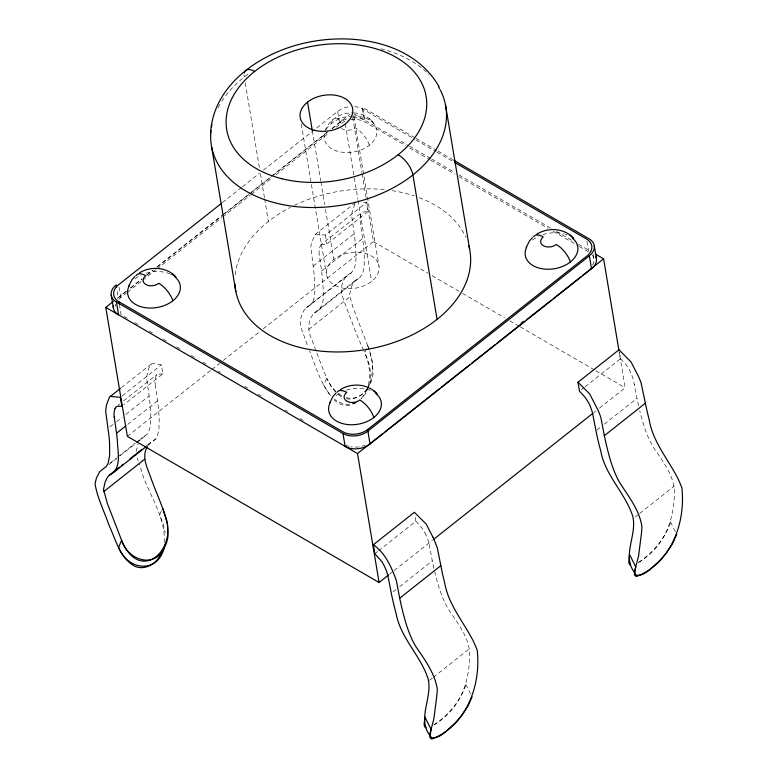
<?xml version="1.0" encoding="UTF-8"?>
<svg xmlns="http://www.w3.org/2000/svg" width="778" height="778" viewBox="0 0 778 778"><rect width="100%" height="100%" fill="white"/><g stroke="black" fill="none" stroke-linecap="round" stroke-linejoin="round"><path stroke-width="0.58" stroke-dasharray="3.89 2.92" d="M164.197 542.373C165.889 515.269 146.945 492.756 140.41 467.277A167.61 78.101 51.6 0 1 139.272 464.155M433.832 725.057C459.963 709.312 469.367 683.191 469.747 654.415C469.387 637.863 458.067 623.82 449.256 610.526C441.826 598.71 437.995 585.105 434.708 571.665M638.475 562.552C664.315 547.197 674.205 520.375 674.4 491.9C674.156 476.506 664.042 463.075 655.718 450.744C647.413 438.85 643.241 424.739 639.759 410.833M368.432 384.867C370.999 373.459 368.928 361.381 363.919 350.927M136.092 451.522L138.076 443.791M369.394 385.139C372.468 374.189 369.404 362.694 364.707 352.687L367.683 345.607L352.638 306.474L349.555 294.755L351.15 287.49L353.28 282.929L355.303 280.547L360.399 277.046L362.888 272.864L364.182 265.327L364.25 256.808A255.923 119.258 51.6 0 0 363.647 247.812A397.315 185.145 51.6 0 0 362.908 240.849L360.243 221.769A34.864 16.25 51.6 0 1 360.224 217.966L360.34 216.974A45.746 21.317 51.6 0 1 360.613 215.564A55.277 25.762 51.6 0 1 360.963 214.242L362.227 212.161L367.926 211.558L366.428 202.591L363.666 202.29M465.798 685.233C460.197 701.464 448.109 715.245 434.046 724.814M670.451 522.719C664.84 538.95 652.761 552.73 638.689 562.3M320.118 246.188L320.983 244.681L361.887 212.345M368.714 386.967L365.388 393.872L360.914 399.026M325.107 130.908C328.88 119.248 341.464 112.275 353.338 112.898M367.488 388.455C374.597 375.229 373.265 359.125 367.683 345.607M355.303 280.547L314.293 312.989C307.67 319.875 307.359 330.699 311.638 338.926C316.422 352.055 321.295 365.164 326.672 378.059L323.697 385.149L330.553 396.342M161.338 510.913L159.636 514.958L163.059 523.536L165.247 532.784M367.031 389.467L365.018 393.726L360.856 399.017M354.865 203.933L352.716 209.982A94.119 43.86 51.6 0 0 352.385 211.198A69.874 32.559 51.6 0 0 352.113 212.462L351.899 213.775A31.451 14.656 51.6 0 0 351.782 215.175A22.825 10.639 51.6 0 0 351.812 216.673L354.214 233.643A424.399 197.758 51.6 0 1 355.06 241.258C355.293 251.605 358.639 264.345 351.248 272.893L305.958 308.098L303.751 310.723L301.514 315.8A137.502 64.068 51.6 0 0 300.143 321.713L301.222 328.16L307.962 346.842M367.488 387.959L368.879 385.431M139.7 440.533L141.917 437.936L147.412 434.007L149.755 429.048L150.825 418.156L149.998 403.529A424.399 197.758 51.6 0 0 149.143 395.914L146.828 379.868A22.134 10.318 51.6 0 1 146.702 378.108C147.091 373.207 148.384 367.887 151.321 363.948L154.462 363.657L161.357 364.863L162.865 373.829L123.712 404.803M148.209 445.201L150.242 442.818L155.337 439.317L157.175 436.73L158.936 429.592L159.179 419.079A255.923 119.258 51.6 0 0 158.576 410.084A397.315 185.145 51.6 0 0 157.837 403.121L155.172 384.04M367.022 388.806C362.422 396.002 353.261 400.991 344.732 398.336M367.294 388.903C362.519 396.031 353.28 400.398 344.926 397.179M162.865 373.829L157.166 374.432L155.901 376.503A55.277 25.762 51.6 0 0 155.542 377.836A45.746 21.317 51.6 0 0 155.279 379.246L155.153 380.238A34.864 16.25 51.6 0 0 155.172 384.04M355.634 202.494L315.333 234.343L311.988 241.481A114.045 53.147 51.6 0 0 311.589 242.824L311.472 243.281A73.881 34.426 51.6 0 0 311.142 244.691A57.728 26.899 51.6 0 0 310.967 245.663A44.258 20.627 51.6 0 0 310.84 246.675L314.049 273.72A243.232 113.345 51.6 0 1 314.643 281.14C314.604 289.153 316.422 299.083 310.189 305.307M351.248 272.893C342.865 276.618 339.743 287.422 342.242 295.708A167.61 78.101 51.6 0 0 345.471 305.005L356.149 333.217L363.132 349.157M314.293 312.989C327.421 306.785 322.656 289.513 322.403 277.96A430.001 200.374 51.6 0 0 321.606 270.977L319.281 254.698M222.42 202.581L241.472 187.508M242.425 186.759L259.56 173.193M263.372 170.178L337.642 111.41A17.729 11.981 -9.5 0 1 350.547 106.615M117.186 298.382L126.688 290.865M130.49 287.86L141.888 278.835M146.643 275.081L152.342 270.569M157.088 266.805L221.701 215.681M222.654 214.932L248.299 194.636M249.252 193.878L270.151 177.345M271.104 176.587L327.159 132.231M331.914 128.477L349.964 114.191M126.853 291.079L118.295 297.848L116.729 288.473M130.655 288.074L142.063 279.049M146.818 275.286L153.47 270.024M157.273 267.01L223.811 214.358M224.754 213.61L250.419 193.304M251.372 192.545L327.412 132.377M332.167 128.613L339.772 122.603A17.729 11.981 -9.5 0 1 347.61 118.713M118.84 299.413A17.729 11.981 -9.5 0 1 120.785 297.604L126.503 293.092M127.456 292.334L141.742 281.033M142.685 280.274L156.018 269.733M156.971 268.974L221.72 217.733M222.673 216.984L250.292 195.132M251.245 194.383L272.193 177.802M276.005 174.787L329.327 132.591M335.989 127.32L339.801 124.305A17.729 11.981 -9.5 0 1 347.64 120.415M122.214 395.846L161.357 364.863M315.333 234.343L325.418 235.044L366.428 202.591M320.983 244.681L326.916 244.01L367.926 211.558M109.999 426.898L115.591 422.473M116.525 421.734L122.117 417.309M125.842 414.353L149.143 395.914M313.203 266.095L354.214 233.643M127.728 424.399L157.555 400.796M321.606 270.977L362.626 238.525M127.359 436.361L210.974 370.202M211.927 369.443L219.522 363.433M223.325 360.428L259.434 331.856M263.227 328.851L373.45 241.637L366.253 198.653M147.839 445.269L155.337 439.317M318.231 310.519L360.399 277.046M308.671 329.444L349.692 296.992M520.453 323.23L523.312 320.974M581.361 389.729L584.152 387.512M585.085 386.783L620.504 358.746L619.006 349.789M374.85 553.722L377.641 551.505M378.575 550.766L415.86 521.26L414.927 515.658M389.545 574.232L393.347 571.217M394.3 570.469L432.305 540.399M593.818 412.583L595.724 411.076M599.527 408.071L625.172 387.775L619.181 351.957M596.872 430.069L600.606 427.112M604.331 424.166L636.958 398.346L633.632 381.026M393.153 591.844L395.953 589.627M399.678 586.68L432.305 560.86L429.106 544.075M635.198 517.01L638.923 514.064M639.856 513.324L674.351 486.026M429.621 680.264L432.412 678.046M433.346 677.307L469.698 648.541M121.485 387.551L151.321 363.948M117.818 405.445L119.715 403.938M123.527 400.933L156.816 374.617M305.958 308.098L346.988 275.665M110.213 462.998L116.739 457.834M117.672 457.104L135.391 443.09M136.325 442.361L141.917 437.936M108.862 464.631L116.321 458.738M120.055 455.791L135.917 443.275M136.85 442.536L146.176 435.165M146.507 445.765L150.242 442.818M356.275 402.596L349.799 405.066A26.306 20.909 -82 0 1 339.967 404.035L334.209 400.31M356.091 402.605C348.894 406.281 340.132 403.957 334.19 398.958M354.029 112.946C362.567 113.306 370.97 117.984 375.122 125.569M414.946 137.716L362.509 107.276L364.668 120.172A17.729 11.981 -9.5 0 0 350.625 118.052M415.997 138.328L436.973 150.504M438.024 151.117L452.708 159.646M354.593 106.625A17.729 11.981 -9.5 0 1 362.538 108.978L414.878 139.369M415.929 139.972L435.816 151.525M436.866 152.128L453.613 161.853M353.961 113.899L408.713 145.749M409.559 146.176L430.74 158.527M431.576 158.965L454.867 172.541M458.855 174.797L551.359 228.557M556.396 231.426L574.232 241.773M578.424 244.214L591.222 251.693M350.654 119.754A17.729 11.981 -9.5 0 1 364.688 121.874L405.523 145.574M409.705 148.005L429.602 159.558M430.652 160.161L454.731 174.146M458.913 176.577L547.907 228.236M553.139 231.27L578.258 245.858M579.309 246.47L588.732 251.936M373.45 241.637L427.988 273.302M432.179 275.733L461.549 292.781M462.599 293.394L504.552 317.745M509.804 320.789L519.237 326.274M520.288 326.886L594.762 370.114M595.812 370.727L625.172 387.775M127.349 318.299L121.067 314.652L119.501 305.277M134.682 322.549L138.873 324.98M149.337 331.058L152.478 332.887M162.952 338.965L167.134 341.396M176.557 346.862L180.749 349.293M191.213 355.371L194.354 357.199M202.727 362.062L205.869 363.88M218.433 371.174L220.524 372.39M244.603 386.365L247.744 388.193M258.218 394.271L261.359 396.09M285.438 410.074L287.529 411.29M300.094 418.583L303.235 420.402M338.625 393.833L341.678 395.749M341.445 396.868L336.368 392.793M369.025 118.382L370.416 119.705M370.931 120.191L372.419 121.611M620.504 358.746L626.241 364.94L629.577 370.143A43.014 20.043 51.6 0 1 633.739 381.074M415.86 521.26L421.588 527.455L424.934 532.658M335.795 391.499L330.874 385.791L326.672 378.059M330.767 395.691C320.225 382.825 315.8 366.205 309.537 351.024M335.688 392.131L330.932 385.907L327.003 379.022M670.5 521.96L675.703 532.327M465.847 684.475L470.534 693.801M368.004 346.58L372.438 361.537L373.07 373.78A25.548 20.131 -80.7 0 1 369.433 385.538M634.265 384.186L634.352 384.711M593.157 254.221L593.945 258.909M586.962 241.384L588.538 250.769M362.538 108.978L364.688 121.874M353.922 116.369L379.051 266.543A26.598 17.972 -9.5 0 1 341.474 287.782A26.598 17.972 -9.5 0 1 337.701 256.876A26.598 17.972 -9.5 0 1 379.051 266.543M352.667 117.459L361.858 172.385M362.052 173.582L366.049 197.456M345.296 124.042L357.861 199.129M358.065 200.316L371.621 281.364M337.642 111.41L339.801 124.305M312.328 130.723L320.701 180.778M320.896 181.974L324.689 204.614M325.486 209.379L333.859 259.444M325.418 235.044L326.916 244.01M301.3 124.091L326.429 274.255M245.245 82.983L259.424 167.727M260.426 173.698L264.423 197.573M264.617 198.769L268.41 221.438M119.024 287.063L120.785 297.604M115.27 304.159L115.659 306.503M319.145 254.61A42.741 19.917 51.6 0 1 320.166 246.237M138.192 461.053A167.61 78.101 51.6 0 1 137.171 457.979M433.93 568.319A429.864 200.306 51.6 0 1 432.305 560.86M424.885 532.658A42.741 19.917 51.6 0 1 429.223 544.133M638.573 405.805A430.098 200.413 51.6 0 1 636.958 398.346M365.038 445.172A17.729 11.981 -9.5 0 1 362.159 446.173M359.144 446.835A17.729 11.981 -9.5 0 1 351.102 446.815M349.234 446.407A17.729 11.981 -9.5 0 1 345.86 445.123M592.291 255.028A17.729 11.981 -9.5 0 1 592.466 265.21M235.151 274.829A118.81 80.27 -9.5 0 1 290.359 207.376M294.405 205.363A118.81 80.27 -9.5 0 1 385.373 189.754M392.093 190.629A118.81 80.27 -9.5 0 1 414.343 195.91M419.284 197.661A118.81 80.27 -9.5 0 1 465.847 237.339M218.005 107.782A118.81 80.27 -9.5 0 1 221.137 102.288M221.711 101.373A118.81 80.27 -9.5 0 1 250.205 72.587M380.919 48.81A118.81 80.27 -9.5 0 1 428.96 74.523M244.243 77.022A17.729 8.266 51.7 0 1 244.059 74.892M336.125 395.535A26.598 17.972 -9.5 0 1 342.087 391.869M346.375 390.167A26.598 17.972 -9.5 0 1 370.581 390.488M135.1 278.835A26.598 17.972 -9.5 0 1 141.061 275.169M146.254 273.185A26.598 17.972 -9.5 0 1 169.555 273.788M170.557 274.216A26.598 17.972 -9.5 0 1 172.434 275.198M352.074 116.087A26.598 17.972 -9.5 0 1 376.737 133.884A26.598 17.972 -9.5 0 1 346.404 152.556A26.598 17.972 -9.5 0 1 324.63 132.98M326.099 129.556A26.598 17.972 -9.5 0 1 351.131 116.146M331.613 123.342A17.729 8.266 51.6 0 1 342.213 120.182A9.229 6.224 -9.5 0 0 339.636 125.316M369.365 145.262A17.729 8.266 51.6 0 0 355.313 127.787A9.229 6.224 -9.5 0 1 341.493 128.458M532.629 240.042A26.598 17.972 -9.5 0 1 538.59 236.366M542.888 234.664A26.598 17.972 -9.5 0 1 563.894 233.906M564.993 234.227A26.598 17.972 -9.5 0 1 567.094 234.985"/><path stroke-width="1.17" d="M430.098 735.716C416.677 718.609 432.899 697.526 428.017 678.455C420.315 655.241 400.582 638.028 396.09 613.443A255.981 119.287 51.6 0 1 393.493 603.29A397.364 185.164 51.6 0 1 391.811 595.783L387.969 576.012A34.874 16.25 51.6 0 0 386.588 571.422L386.073 570.06A45.737 21.317 51.6 0 0 385.227 568.008A55.287 25.762 51.6 0 0 384.303 565.927L381.998 561.784L374.85 553.722L373.343 544.756L414.363 512.303L426.227 524.1L433.064 537.394M634.235 572.19C621.719 555.307 637.542 534.642 632.66 515.94C624.958 492.727 605.235 475.514 600.742 450.929A255.874 119.228 51.6 0 1 598.136 440.776A397.364 185.164 51.6 0 1 596.463 433.268L592.622 413.497A34.864 16.25 51.6 0 0 591.475 409.578A39.834 18.555 51.6 0 0 590.453 406.865A46.826 21.823 51.6 0 0 589.578 404.803A56.706 26.423 51.6 0 0 588.625 402.722L585.095 397.295L579.493 391.208L577.996 382.241L619.006 349.789L630.997 361.906L637.707 374.87A114.035 53.137 51.6 0 1 638.368 376.299A94.887 44.22 51.6 0 1 639.01 377.729A73.861 34.417 51.6 0 1 639.623 379.149A57.767 26.919 51.6 0 1 640.498 381.269A44.249 20.617 51.6 0 1 641.033 382.669L645.935 405.931A394.115 183.647 51.6 0 0 647.15 411.397A243.242 113.345 51.6 0 0 649.183 419.653C652.868 442.03 668.059 459.108 677.988 478.655A137.502 64.068 51.6 0 1 681.839 487.602C685.846 522.466 671.229 563.34 636.297 576.586L634.449 574.932L634.508 571.422L638.514 556.377L641.422 533.64A167.62 78.111 51.6 0 0 641.908 526.502C639.351 509.327 627.69 495.547 618.85 481.183C612.636 469.513 609.155 456.647 606.14 443.849A424.457 197.787 51.6 0 1 604.35 435.69L600.986 418.156A22.825 10.639 51.6 0 0 600.451 416.366A31.46 14.656 51.6 0 0 599.799 414.518L599.05 412.641A72.101 33.6 51.6 0 0 597.971 410.123L589.656 393.892L577.996 382.241M210.537 133.816C212.919 83.441 262.983 51.231 308.205 42.304C354.544 32.676 413.663 42.216 439.016 86.65M164.528 546.438L164.926 544.503M424.807 717.676L424.078 724.911L424.973 727.167L425.965 727.722M629.451 555.161L628.731 562.397L629.616 564.653L630.618 565.207M373.343 544.756C385.334 553.061 391.159 566.579 396.07 579.698A22.124 10.309 51.6 0 1 396.566 581.681L399.707 598.204A424.263 197.7 51.6 0 0 401.487 606.363C404.784 620.27 408.567 634.342 415.938 646.722C424.769 659.744 434.766 673.135 437.265 689.016A167.62 78.111 51.6 0 1 436.769 696.154L433.871 718.891L429.855 733.936L429.806 737.447L431.654 739.1C466.576 725.855 481.203 684.98 477.196 650.116A137.502 64.068 51.6 0 0 473.345 641.169C463.406 621.622 448.216 604.545 444.539 582.168A243.174 113.316 51.6 0 1 442.507 573.911L437.586 549.229A21.794 10.153 51.6 0 0 437.08 547.245L434.046 539.533A113.345 52.816 51.6 0 0 433.064 537.394M162.66 549.433C160.404 558.001 153.597 565.548 144.727 567.337A26.306 20.909 -82 0 1 134.895 566.306C119.686 558.03 115.718 539.349 108.832 524.8C104.223 511.214 97.425 498.202 95.081 483.984A137.502 64.068 51.6 0 1 96.443 478.071L99.71 471.585L106.353 466.411L108.142 463.338L109.659 455.188L109.581 443.411A243.232 113.345 51.6 0 0 108.978 435.991L105.818 412.321A21.784 10.153 51.6 0 1 105.691 410.57L106.518 405.095A113.384 52.836 51.6 0 1 106.917 403.753L109.494 397.15L120.551 388.28M115.047 408.46C115.776 405.523 119.569 406.369 121.845 406.281L120.347 397.315L110.301 396.391M164.323 547.411C157.623 574.514 127.193 570.313 118.626 547.411L121.601 540.331L107.422 503.619L103.484 489.488L105.059 482.214L107.189 477.643L109.221 475.261L119.481 467.15M472.09 696.913L467.782 706.346L462.006 714.972A26.306 6.613 -46.2 0 1 453.885 724.182C447.418 729.385 440.533 739.051 431.391 737.661L430.215 735.395L431.08 729.365L424.837 716.937M676.743 534.398L672.435 543.832L666.658 552.458A26.306 6.613 -46.2 0 1 658.538 561.667C652.071 566.87 645.186 576.537 636.034 575.146L634.867 572.88L635.733 566.851L629.48 554.422M128.594 286.401L131.91 279.837L134.876 276.472M329.619 403.101L332.926 396.537L335.892 393.172M526.132 247.608L529.439 241.034L532.405 237.669M147.392 446.611C141.577 456.151 146.711 466.683 150.242 476.029C154.861 489.43 160.871 502.316 165.296 515.775C178.181 550.202 139.709 584.239 121.601 540.331M109.221 475.261C122.35 469.056 117.595 451.785 117.332 440.231A430.001 200.374 51.6 0 0 116.544 433.249L114.21 416.969M221.467 203.34L118.635 284.709A17.729 11.981 -9.5 0 0 118.917 301.757L119.306 304.101M388.592 574.981L379.09 582.498L127.359 436.361L105.789 307.407L113.384 301.397M116.544 433.249L125.861 425.877M113.17 472.791L145.963 446.757M103.61 491.715L144.62 459.263M118.917 301.757L342.952 431.819A17.729 11.981 -9.5 0 0 367.848 429.388L586.855 256.088A17.729 11.981 -9.5 0 0 586.573 239.041L454.663 162.466M116.535 287.296L116.146 284.952A17.729 11.981 -9.5 0 0 116.428 302L342.981 433.521A17.729 11.981 -9.5 0 0 367.868 431.1L589.345 255.845A17.729 11.981 -9.5 0 0 589.063 238.797L453.759 160.249M379.09 582.498L357.52 453.545L383.165 433.249M385.071 431.741L439.23 388.893M441.126 387.386L469.63 364.833M471.526 363.326L495.285 344.537M497.181 343.03L524.742 321.226M526.638 319.719L551.339 300.172M553.236 298.674L580.796 276.871M582.693 275.363L603.602 258.821L595.209 253.949M342.981 433.521L345.14 446.416A17.729 11.981 -9.5 0 0 370.027 443.995L591.504 268.741A17.729 11.981 -9.5 0 0 595.87 256.652M433.249 539.64L592.875 413.332M604.35 435.69L645.361 403.228M399.707 598.204L440.718 565.742M121.339 465.672L123.206 464.203M129.732 459.039L141.849 449.451M139.34 272.932C150.572 265.92 166.939 266.786 175.906 277.114L174.418 275.684M536.869 234.139C548.101 227.118 564.468 227.993 573.435 238.311L571.947 236.891M340.365 389.632C351.588 382.62 367.965 383.486 376.931 393.814L375.443 392.384M105.789 307.407L357.52 453.545M570.05 235.082L571.431 236.405M373.537 390.575L374.928 391.908M172.522 273.875L173.902 275.208M629.616 563.116L630.404 563.933M424.973 725.631L425.761 726.448M121.942 541.284C128.146 559.907 154.696 569.195 164.362 547.809A25.548 20.131 -80.7 0 0 167.999 536.052L167.377 523.808L162.933 508.851M603.602 258.821L618.987 350.761M594.275 245.77L596.434 258.666M589.345 255.845L591.504 268.741M445.454 104.709L469.62 249.135M437.071 319.359L412.904 174.933A17.729 8.266 51.6 0 0 398.161 154.725M367.848 429.388L368.237 431.732M367.868 431.1L370.027 443.995M307.534 102.122L312.328 130.723M211.694 147.237L235.86 291.662M116.428 302L118.587 314.896A17.729 11.981 -9.5 0 1 113.335 305.822M111.215 295.027L113.374 307.923M114.084 416.882A42.741 19.917 51.6 0 1 115.095 408.508M468.862 245.858A118.81 80.27 -9.5 0 1 365.174 349.701A118.81 80.27 -9.5 0 1 234.888 283.882M440.183 89.82A118.81 80.27 -9.5 0 1 343.458 204.857A118.81 80.27 -9.5 0 1 210.984 130.403M211.46 126.989A118.81 80.27 -9.5 0 1 211.898 124.713M438.481 86.796A118.81 80.27 -9.5 0 1 439.638 88.809M244.263 73.054A17.729 8.266 51.7 0 1 254.678 71.43M375.949 393.6A26.598 17.972 -9.5 0 1 359.057 424.029A26.598 17.972 -9.5 0 1 330.164 402.596M373.878 417.455A17.729 8.266 51.6 0 0 359.825 399.989A9.229 6.224 -9.5 0 1 346.871 401.244A9.229 6.224 -9.5 0 1 346.735 392.384A17.729 8.266 51.6 0 0 337 392.355M174.933 276.9A26.598 17.972 -9.5 0 1 158.031 307.329A26.598 17.972 -9.5 0 1 129.138 285.896M172.862 300.755A17.729 8.266 51.6 0 0 158.8 283.289A9.229 6.224 -9.5 0 1 145.846 284.544A9.229 6.224 -9.5 0 1 145.71 275.684A17.729 8.266 51.6 0 0 135.975 275.655M572.462 238.107A26.598 17.972 -9.5 0 1 555.56 268.527A26.598 17.972 -9.5 0 1 526.667 247.093M570.391 261.962A17.729 8.266 51.6 0 0 556.328 244.487A9.229 6.224 -9.5 0 1 543.375 245.741A9.229 6.224 -9.5 0 1 543.239 236.891A17.729 8.266 51.6 0 0 533.504 236.852M315.148 130.471A26.598 17.972 -9.5 0 0 352.726 109.221A26.598 17.972 -9.5 0 0 311.375 99.555A26.598 17.972 -9.5 0 0 315.148 130.471M281.889 178.726A101.082 68.289 -9.5 0 0 426.539 99.71A101.082 68.289 -9.5 0 0 270.822 60.801A101.082 68.289 -9.5 0 0 281.889 178.726"/></g></svg>
